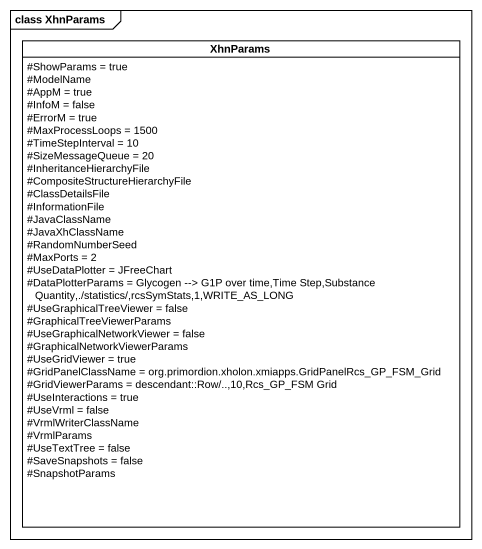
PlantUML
@startuml
mainframe class XhnParams
hide circle
hide empty members
skinparam classAttributeIconSize 0
class XhnParams {
  #ShowParams = true
  #ModelName
  #AppM = true
  #InfoM = false
  #ErrorM = true
  #MaxProcessLoops = 1500
  #TimeStepInterval = 10
  #SizeMessageQueue = 20
  #InheritanceHierarchyFile
  #CompositeStructureHierarchyFile
  #ClassDetailsFile
  #InformationFile
  #JavaClassName
  #JavaXhClassName
  #RandomNumberSeed
  #MaxPorts = 2
  #UseDataPlotter = JFreeChart
  #DataPlotterParams = Glycogen --> G1P over time,Time Step,Substance Quantity,./statistics/,rcsSymStats,1,WRITE_AS_LONG
  #UseGraphicalTreeViewer = false
  #GraphicalTreeViewerParams
  #UseGraphicalNetworkViewer = false
  #GraphicalNetworkViewerParams
  #UseGridViewer = true
  #GridPanelClassName = org.primordion.xholon.xmiapps.GridPanelRcs_GP_FSM_Grid
  #GridViewerParams = descendant::Row/..,10,Rcs_GP_FSM Grid
  #UseInteractions = true
  #UseVrml = false
  #VrmlWriterClassName
  #VrmlParams
  #UseTextTree = false
  #SaveSnapshots = false
  #SnapshotParams
}
@enduml
